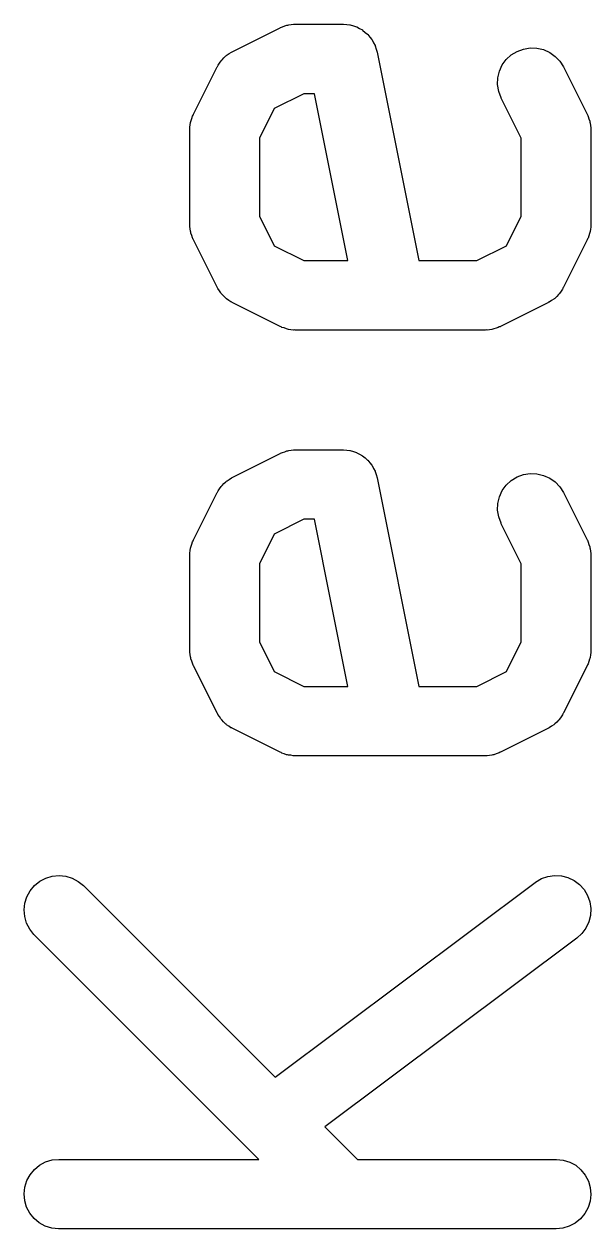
# Model space of a CAD drawing. Extents: x 83.3 to 120.1, y -110.8 to -65.4.
# Drawn here: x 83.29 to 86.14, y -106.06 to -99.99 of the extents above; entities that cross this region are included whole.
import ezdxf

# ---------------------------------------------------------------- set-up
doc = ezdxf.new("R2010")
doc.units = 0
doc.header["$MEASUREMENT"] = 0
doc.layers.add('BLACK', color=7, linetype='CONTINUOUS')

msp = doc.modelspace()

# ---------------------------------------------------------------- linework, layer by layer
at = {"layer": 'BLACK', "linetype": 'CONTINUOUS'}
for p, q in [((84.6022, -100.004), (84.6134, -100)), ((84.6134, -100), (84.6185, -99.9993)), ((84.6185, -99.9993), (84.6234, -99.9979)), ((84.6234, -99.9979), (84.6353, -99.9967)), ((84.6353, -99.9967), (84.6472, -99.9948)), ((84.6472, -99.9948), (84.6523, -99.995)), ((84.6523, -99.995), (84.6574, -99.9945)), ((84.6574, -99.9945), (84.8955, -99.9945)), ((84.8955, -99.9945), (84.8964, -99.9945)), ((84.8964, -99.9945), (84.8964, -99.9945)), ((84.8964, -99.9945), (84.8965, -99.9945)), ((84.8965, -99.9945), (84.898, -99.9945)), ((84.898, -99.9945), (84.9142, -99.9964)), ((84.9142, -99.9964), (84.9304, -99.998)), ((84.9304, -99.998), (84.9311, -99.9983)), ((84.9311, -99.9983), (84.9319, -99.9983)), ((84.9319, -99.9983), (84.9475, -100.003)), ((84.9475, -100.003), (84.963, -100.008)), ((84.3411, -100.132), (84.5792, -100.013)), ((84.5792, -100.013), (84.5814, -100.012)), ((84.5814, -100.012), (84.5862, -100.01)), ((84.5862, -100.01), (84.5907, -100.008)), ((84.5907, -100.008), (84.6022, -100.004)), ((84.963, -100.008), (84.9637, -100.008)), ((84.9637, -100.008), (84.9645, -100.009)), ((84.9645, -100.009), (84.9788, -100.017)), ((84.9788, -100.017), (84.9931, -100.024)), ((84.9931, -100.024), (84.9937, -100.025)), ((84.9937, -100.025), (84.9944, -100.025)), ((84.9944, -100.025), (85.0069, -100.036)), ((85.0069, -100.036), (85.0195, -100.046)), ((85.0195, -100.046), (85.02, -100.047)), ((85.02, -100.047), (85.0206, -100.047)), ((85.0206, -100.047), (85.0308, -100.06)), ((85.0308, -100.06), (85.0411, -100.072)), ((85.0411, -100.072), (85.0415, -100.073)), ((85.0415, -100.073), (85.042, -100.074)), ((85.042, -100.074), (85.0495, -100.088)), ((85.0495, -100.088), (85.0572, -100.103)), ((85.0572, -100.103), (85.0574, -100.103)), ((85.0574, -100.103), (85.0578, -100.104)), ((85.0578, -100.104), (85.0624, -100.12)), ((85.0624, -100.12), (85.0671, -100.135)), ((85.7707, -100.132), (85.8027, -100.12)), ((85.8027, -100.12), (85.8364, -100.114)), ((85.8364, -100.114), (85.8705, -100.115)), ((85.8705, -100.115), (85.9038, -100.123)), ((85.9038, -100.123), (85.935, -100.137)), ((84.2752, -100.191), (84.2825, -100.179)), ((84.2825, -100.179), (84.2851, -100.177)), ((84.2851, -100.177), (84.2873, -100.174)), ((84.2873, -100.174), (84.297, -100.165)), ((84.297, -100.165), (84.3063, -100.155)), ((84.3063, -100.155), (84.3094, -100.153)), ((84.3094, -100.153), (84.3122, -100.15)), ((84.3122, -100.15), (84.3234, -100.143)), ((84.3234, -100.143), (84.3344, -100.136)), ((84.3344, -100.136), (84.3379, -100.134)), ((84.3379, -100.134), (84.3411, -100.132)), ((85.0671, -100.135), (85.2771, -101.185)), ((85.6967, -100.2), (85.7167, -100.173)), ((85.7167, -100.173), (85.7417, -100.149)), ((85.7417, -100.149), (85.7707, -100.132)), ((85.935, -100.137), (85.9628, -100.157)), ((85.9628, -100.157), (85.9862, -100.181)), ((85.9862, -100.181), (86.0044, -100.21)), ((84.1438, -100.448), (84.2628, -100.21)), ((84.2628, -100.21), (84.2639, -100.208)), ((84.2639, -100.208), (84.266, -100.205)), ((84.266, -100.205), (84.2675, -100.202)), ((84.2675, -100.202), (84.2752, -100.191)), ((85.6745, -100.265), (85.6825, -100.231)), ((85.6825, -100.231), (85.6967, -100.2)), ((86.0044, -100.21), (86.1235, -100.448)), ((85.6732, -100.299), (85.6745, -100.265)), ((85.6785, -100.333), (85.6732, -100.299)), ((84.6987, -100.345), (84.5498, -100.419)), ((84.7521, -100.345), (84.6987, -100.345)), ((84.9202, -101.185), (84.7521, -100.345)), ((85.6903, -100.365), (85.6785, -100.333)), ((85.6914, -100.367), (85.6903, -100.365)), ((85.792, -100.568), (85.6914, -100.367)), ((84.5498, -100.419), (84.4753, -100.568)), ((84.1291, -100.49), (84.1307, -100.485)), ((84.1307, -100.485), (84.1315, -100.48)), ((84.1315, -100.48), (84.1358, -100.469)), ((84.1358, -100.469), (84.1394, -100.458)), ((84.1394, -100.458), (84.1419, -100.453)), ((84.1419, -100.453), (84.1438, -100.448)), ((86.1235, -100.448), (86.1246, -100.451)), ((86.1246, -100.451), (86.1263, -100.455)), ((86.1263, -100.455), (86.1287, -100.46)), ((86.1287, -100.46), (86.1322, -100.471)), ((86.1322, -100.471), (86.1363, -100.483)), ((86.1363, -100.483), (86.1371, -100.488)), ((86.1371, -100.488), (86.1386, -100.493)), ((84.1253, -100.524), (84.1259, -100.519)), ((84.1253, -100.527), (84.1253, -100.524)), ((84.1253, -101.003), (84.1253, -100.527)), ((84.1257, -100.514), (84.1278, -100.502)), ((84.1259, -100.519), (84.1257, -100.514)), ((84.1278, -100.502), (84.1291, -100.49)), ((86.1386, -100.493), (86.1398, -100.505)), ((86.1398, -100.505), (86.1417, -100.516)), ((86.1417, -100.516), (86.1414, -100.522)), ((86.1414, -100.522), (86.142, -100.527)), ((86.142, -100.527), (86.142, -101.003)), ((84.4753, -100.568), (84.4753, -100.962)), ((85.792, -100.962), (85.792, -100.568)), ((84.4753, -100.962), (84.5498, -101.111)), ((85.7175, -101.111), (85.792, -100.962)), ((84.1258, -101.008), (84.1253, -101.003)), ((84.1256, -101.013), (84.1258, -101.008)), ((84.1275, -101.025), (84.1256, -101.013)), ((84.1286, -101.037), (84.1275, -101.025)), ((86.1395, -101.027), (86.1381, -101.039)), ((86.1415, -101.016), (86.1395, -101.027)), ((86.1419, -101.005), (86.1414, -101.01)), ((86.1414, -101.01), (86.1415, -101.016)), ((86.142, -101.003), (86.1419, -101.005)), ((84.1301, -101.042), (84.1286, -101.037)), ((84.1309, -101.047), (84.1301, -101.042)), ((84.135, -101.058), (84.1309, -101.047)), ((84.1385, -101.07), (84.135, -101.058)), ((84.1409, -101.074), (84.1385, -101.07)), ((84.1427, -101.079), (84.1409, -101.074)), ((84.1438, -101.081), (84.1427, -101.079)), ((84.2628, -101.319), (84.1438, -101.081)), ((86.1235, -101.081), (86.0044, -101.319)), ((86.1253, -101.076), (86.1235, -101.081)), ((86.1278, -101.072), (86.1253, -101.076)), ((86.1314, -101.06), (86.1278, -101.072)), ((86.1357, -101.049), (86.1314, -101.06)), ((86.1366, -101.044), (86.1357, -101.049)), ((86.1381, -101.039), (86.1366, -101.044)), ((84.5498, -101.111), (84.6987, -101.185)), ((85.5685, -101.185), (85.7175, -101.111)), ((84.6987, -101.185), (84.9202, -101.185)), ((85.2771, -101.185), (85.5685, -101.185)), ((84.2648, -101.322), (84.2628, -101.319)), ((84.2663, -101.326), (84.2648, -101.322)), ((84.2739, -101.337), (84.2663, -101.326)), ((84.281, -101.348), (84.2739, -101.337)), ((85.9997, -101.328), (85.992, -101.339)), ((86.0013, -101.325), (85.9997, -101.328)), ((86.0033, -101.321), (86.0013, -101.325)), ((86.0044, -101.319), (86.0033, -101.321)), ((84.2836, -101.351), (84.281, -101.348)), ((84.2857, -101.354), (84.2836, -101.351)), ((84.2953, -101.363), (84.2857, -101.354)), ((84.3044, -101.373), (84.2953, -101.363)), ((84.3075, -101.375), (84.3044, -101.373)), ((84.3102, -101.378), (84.3075, -101.375)), ((84.3214, -101.385), (84.3102, -101.378)), ((84.3323, -101.393), (84.3214, -101.385)), ((84.3357, -101.394), (84.3323, -101.393)), ((84.3389, -101.396), (84.3357, -101.394)), ((84.3411, -101.397), (84.3389, -101.396)), ((84.5792, -101.517), (84.3411, -101.397)), ((85.9262, -101.397), (85.6881, -101.517)), ((85.9294, -101.395), (85.9262, -101.397)), ((85.9328, -101.394), (85.9294, -101.395)), ((85.9438, -101.386), (85.9328, -101.394)), ((85.9551, -101.379), (85.9438, -101.386)), ((85.9578, -101.377), (85.9551, -101.379)), ((85.9609, -101.375), (85.9578, -101.377)), ((85.9702, -101.365), (85.9609, -101.375)), ((85.9799, -101.356), (85.9702, -101.365)), ((85.9821, -101.353), (85.9799, -101.356)), ((85.9847, -101.35), (85.9821, -101.353)), ((85.992, -101.339), (85.9847, -101.35)), ((84.584, -101.518), (84.5792, -101.517)), ((84.5885, -101.521), (84.584, -101.518)), ((85.681, -101.519), (85.6765, -101.522)), ((85.6859, -101.518), (85.681, -101.519)), ((85.6881, -101.517), (85.6859, -101.518)), ((84.5999, -101.524), (84.5885, -101.521)), ((84.6111, -101.529), (84.5999, -101.524)), ((84.6161, -101.53), (84.6111, -101.529)), ((84.621, -101.531), (84.6161, -101.53)), ((84.6329, -101.533), (84.621, -101.531)), ((84.6447, -101.535), (84.6329, -101.533)), ((84.6499, -101.534), (84.6447, -101.535)), ((84.655, -101.535), (84.6499, -101.534)), ((84.6574, -101.535), (84.655, -101.535)), ((85.6098, -101.535), (84.6574, -101.535)), ((85.6149, -101.534), (85.6098, -101.535)), ((85.6201, -101.535), (85.6149, -101.534)), ((85.6319, -101.533), (85.6201, -101.535)), ((85.6438, -101.532), (85.6319, -101.533)), ((85.6487, -101.53), (85.6438, -101.532)), ((85.6538, -101.529), (85.6487, -101.53)), ((85.665, -101.525), (85.6538, -101.529)), ((85.6765, -101.522), (85.665, -101.525)), ((84.3411, -102.275), (84.5792, -102.156)), ((84.5792, -102.156), (84.5814, -102.155)), ((84.5814, -102.155), (84.5862, -102.153)), ((84.5862, -102.153), (84.5907, -102.151)), ((84.5907, -102.151), (84.6022, -102.147)), ((84.6022, -102.147), (84.6134, -102.143)), ((84.6134, -102.143), (84.6185, -102.142)), ((84.6185, -102.142), (84.6234, -102.141)), ((84.6234, -102.141), (84.6353, -102.14)), ((84.6353, -102.14), (84.6472, -102.138)), ((84.6472, -102.138), (84.6523, -102.138)), ((84.6523, -102.138), (84.6574, -102.137)), ((84.6574, -102.137), (84.8955, -102.137)), ((84.8955, -102.137), (84.8964, -102.137)), ((84.8964, -102.137), (84.8964, -102.137)), ((84.8964, -102.137), (84.8965, -102.137)), ((84.8965, -102.137), (84.898, -102.137)), ((84.898, -102.137), (84.9142, -102.139)), ((84.9142, -102.139), (84.9304, -102.141)), ((84.9304, -102.141), (84.9311, -102.141)), ((84.9311, -102.141), (84.9319, -102.141)), ((84.9319, -102.141), (84.9475, -102.146)), ((84.9475, -102.146), (84.963, -102.151)), ((84.963, -102.151), (84.9637, -102.151)), ((84.9637, -102.151), (84.9645, -102.152)), ((84.9645, -102.152), (84.9788, -102.159)), ((84.9788, -102.159), (84.9931, -102.167)), ((84.9931, -102.167), (84.9937, -102.168)), ((84.9937, -102.168), (84.9944, -102.168)), ((84.9944, -102.168), (85.0069, -102.178)), ((85.0069, -102.178), (85.0195, -102.189)), ((85.0195, -102.189), (85.02, -102.189)), ((85.02, -102.189), (85.0206, -102.19)), ((85.0206, -102.19), (85.0308, -102.203)), ((85.0308, -102.203), (85.0411, -102.215)), ((85.0411, -102.215), (85.0415, -102.216)), ((85.0415, -102.216), (85.042, -102.217)), ((85.042, -102.217), (85.0495, -102.231)), ((85.0495, -102.231), (85.0572, -102.245)), ((85.0572, -102.245), (85.0574, -102.246)), ((85.0574, -102.246), (85.0578, -102.247)), ((85.0578, -102.247), (85.0624, -102.262)), ((84.2873, -102.317), (84.297, -102.307)), ((84.297, -102.307), (84.3063, -102.298)), ((84.3063, -102.298), (84.3094, -102.296)), ((84.3094, -102.296), (84.3122, -102.293)), ((84.3122, -102.293), (84.3234, -102.286)), ((84.3234, -102.286), (84.3344, -102.278)), ((84.3344, -102.278), (84.3379, -102.277)), ((84.3379, -102.277), (84.3411, -102.275)), ((85.0624, -102.262), (85.0671, -102.278)), ((85.0671, -102.278), (85.2771, -103.328)), ((85.7167, -102.316), (85.7417, -102.292)), ((85.7417, -102.292), (85.7707, -102.274)), ((85.7707, -102.274), (85.8027, -102.262)), ((85.8027, -102.262), (85.8364, -102.257)), ((85.8364, -102.257), (85.8705, -102.258)), ((85.8705, -102.258), (85.9038, -102.266)), ((85.9038, -102.266), (85.935, -102.28)), ((85.935, -102.28), (85.9628, -102.299)), ((85.9628, -102.299), (85.9862, -102.324)), ((84.1438, -102.591), (84.2628, -102.353)), ((84.2628, -102.353), (84.2639, -102.351)), ((84.2639, -102.351), (84.266, -102.348)), ((84.266, -102.348), (84.2675, -102.344)), ((84.2675, -102.344), (84.2752, -102.334)), ((84.2752, -102.334), (84.2825, -102.322)), ((84.2825, -102.322), (84.2851, -102.32)), ((84.2851, -102.32), (84.2873, -102.317)), ((85.6825, -102.374), (85.6967, -102.343)), ((85.6967, -102.343), (85.7167, -102.316)), ((85.9862, -102.324), (86.0044, -102.353)), ((86.0044, -102.353), (86.1235, -102.591)), ((85.6732, -102.442), (85.6745, -102.408)), ((85.6745, -102.408), (85.6825, -102.374)), ((84.6987, -102.487), (84.5498, -102.562)), ((84.7521, -102.487), (84.6987, -102.487)), ((84.9202, -103.328), (84.7521, -102.487)), ((85.6785, -102.475), (85.6732, -102.442)), ((85.6903, -102.507), (85.6785, -102.475)), ((85.6914, -102.51), (85.6903, -102.507)), ((85.792, -102.711), (85.6914, -102.51)), ((84.1358, -102.612), (84.1394, -102.601)), ((84.1394, -102.601), (84.1419, -102.596)), ((84.1419, -102.596), (84.1438, -102.591)), ((84.5498, -102.562), (84.4753, -102.711)), ((86.1235, -102.591), (86.1246, -102.593)), ((86.1246, -102.593), (86.1263, -102.598)), ((86.1263, -102.598), (86.1287, -102.603)), ((86.1287, -102.603), (86.1322, -102.614)), ((84.1253, -102.667), (84.1259, -102.662)), ((84.1253, -102.67), (84.1253, -102.667)), ((84.1253, -103.146), (84.1253, -102.67)), ((84.1257, -102.657), (84.1278, -102.645)), ((84.1259, -102.662), (84.1257, -102.657)), ((84.1278, -102.645), (84.1291, -102.633)), ((84.1291, -102.633), (84.1307, -102.628)), ((84.1307, -102.628), (84.1315, -102.623)), ((84.1315, -102.623), (84.1358, -102.612)), ((86.1322, -102.614), (86.1363, -102.626)), ((86.1363, -102.626), (86.1371, -102.631)), ((86.1371, -102.631), (86.1386, -102.636)), ((86.1386, -102.636), (86.1398, -102.647)), ((86.1398, -102.647), (86.1417, -102.659)), ((86.1417, -102.659), (86.1414, -102.664)), ((86.1414, -102.664), (86.142, -102.67)), ((86.142, -102.67), (86.142, -103.146)), ((84.4753, -102.711), (84.4753, -103.104)), ((85.792, -103.104), (85.792, -102.711)), ((84.1258, -103.151), (84.1253, -103.146)), ((84.1256, -103.156), (84.1258, -103.151)), ((84.1275, -103.168), (84.1256, -103.156)), ((84.4753, -103.104), (84.5498, -103.253)), ((85.7175, -103.253), (85.792, -103.104)), ((86.1419, -103.148), (86.1414, -103.153)), ((86.1414, -103.153), (86.1415, -103.158)), ((86.142, -103.146), (86.1419, -103.148)), ((84.1286, -103.18), (84.1275, -103.168)), ((84.1301, -103.185), (84.1286, -103.18)), ((84.1309, -103.19), (84.1301, -103.185)), ((84.135, -103.201), (84.1309, -103.19)), ((84.1385, -103.212), (84.135, -103.201)), ((84.1409, -103.217), (84.1385, -103.212)), ((84.1427, -103.222), (84.1409, -103.217)), ((86.1278, -103.215), (86.1253, -103.219)), ((86.1314, -103.203), (86.1278, -103.215)), ((86.1357, -103.192), (86.1314, -103.203)), ((86.1366, -103.187), (86.1357, -103.192)), ((86.1381, -103.182), (86.1366, -103.187)), ((86.1395, -103.17), (86.1381, -103.182)), ((86.1415, -103.158), (86.1395, -103.17)), ((84.1438, -103.224), (84.1427, -103.222)), ((84.2628, -103.462), (84.1438, -103.224)), ((84.5498, -103.253), (84.6987, -103.328)), ((85.5685, -103.328), (85.7175, -103.253)), ((86.1235, -103.224), (86.0044, -103.462)), ((86.1253, -103.219), (86.1235, -103.224)), ((84.6987, -103.328), (84.9202, -103.328)), ((85.2771, -103.328), (85.5685, -103.328)), ((84.2648, -103.465), (84.2628, -103.462)), ((84.2663, -103.469), (84.2648, -103.465)), ((84.2739, -103.48), (84.2663, -103.469)), ((84.281, -103.491), (84.2739, -103.48)), ((84.2836, -103.494), (84.281, -103.491)), ((84.2857, -103.497), (84.2836, -103.494)), ((84.2953, -103.506), (84.2857, -103.497)), ((84.3044, -103.516), (84.2953, -103.506)), ((84.3075, -103.518), (84.3044, -103.516)), ((84.3102, -103.521), (84.3075, -103.518)), ((84.3214, -103.528), (84.3102, -103.521)), ((85.9578, -103.52), (85.9551, -103.522)), ((85.9609, -103.517), (85.9578, -103.52)), ((85.9702, -103.508), (85.9609, -103.517)), ((85.9799, -103.499), (85.9702, -103.508)), ((85.9821, -103.496), (85.9799, -103.499)), ((85.9847, -103.493), (85.9821, -103.496)), ((85.992, -103.482), (85.9847, -103.493)), ((85.9997, -103.471), (85.992, -103.482)), ((86.0013, -103.467), (85.9997, -103.471)), ((86.0033, -103.464), (86.0013, -103.467)), ((86.0044, -103.462), (86.0033, -103.464)), ((84.3323, -103.536), (84.3214, -103.528)), ((84.3357, -103.537), (84.3323, -103.536)), ((84.3389, -103.539), (84.3357, -103.537)), ((84.3411, -103.54), (84.3389, -103.539)), ((84.5792, -103.659), (84.3411, -103.54)), ((85.9262, -103.54), (85.6881, -103.659)), ((85.9294, -103.538), (85.9262, -103.54)), ((85.9328, -103.537), (85.9294, -103.538)), ((85.9438, -103.529), (85.9328, -103.537)), ((85.9551, -103.522), (85.9438, -103.529)), ((84.584, -103.661), (84.5792, -103.659)), ((84.5885, -103.664), (84.584, -103.661)), ((84.5999, -103.667), (84.5885, -103.664)), ((84.6111, -103.672), (84.5999, -103.667)), ((84.6161, -103.672), (84.6111, -103.672)), ((84.621, -103.674), (84.6161, -103.672)), ((84.6329, -103.675), (84.621, -103.674)), ((84.6447, -103.677), (84.6329, -103.675)), ((84.6499, -103.677), (84.6447, -103.677)), ((84.655, -103.678), (84.6499, -103.677)), ((84.6574, -103.678), (84.655, -103.678)), ((85.6098, -103.678), (84.6574, -103.678)), ((85.6149, -103.677), (85.6098, -103.678)), ((85.6201, -103.678), (85.6149, -103.677)), ((85.6319, -103.676), (85.6201, -103.678)), ((85.6438, -103.675), (85.6319, -103.676)), ((85.6487, -103.673), (85.6438, -103.675)), ((85.6538, -103.672), (85.6487, -103.673)), ((85.665, -103.668), (85.6538, -103.672)), ((85.6765, -103.665), (85.665, -103.668)), ((85.681, -103.662), (85.6765, -103.665)), ((85.6859, -103.66), (85.681, -103.662)), ((85.6881, -103.659), (85.6859, -103.66)), ((83.3441, -104.331), (83.3706, -104.309)), ((83.3706, -104.309), (83.4008, -104.293)), ((83.4008, -104.293), (83.4336, -104.283)), ((83.4336, -104.283), (83.4676, -104.28)), ((83.4676, -104.28), (83.5015, -104.284)), ((83.5015, -104.284), (83.5342, -104.294)), ((83.5342, -104.294), (83.5643, -104.31)), ((85.8639, -104.314), (85.8934, -104.296)), ((85.8934, -104.296), (85.9256, -104.285)), ((85.9256, -104.285), (85.9594, -104.28)), ((85.9594, -104.28), (85.9935, -104.282)), ((85.9935, -104.282), (86.0266, -104.291)), ((86.0266, -104.291), (86.0574, -104.305)), ((86.0574, -104.305), (86.0848, -104.326)), ((83.3059, -104.387), (83.3222, -104.357)), ((83.3222, -104.357), (83.3441, -104.331)), ((83.5643, -104.31), (83.5907, -104.331)), ((83.5907, -104.331), (84.5548, -105.296)), ((84.5548, -105.296), (85.862, -104.315)), ((85.862, -104.315), (85.8639, -104.314)), ((86.0848, -104.326), (86.1077, -104.351)), ((86.1077, -104.351), (86.1252, -104.381)), ((83.292, -104.453), (83.2956, -104.419)), ((83.2956, -104.419), (83.3059, -104.387)), ((86.1252, -104.381), (86.1367, -104.413)), ((86.1367, -104.413), (86.1417, -104.446)), ((83.2949, -104.487), (83.292, -104.453)), ((83.3045, -104.52), (83.2949, -104.487)), ((86.1401, -104.481), (86.1319, -104.514)), ((86.1417, -104.446), (86.1401, -104.481)), ((83.3202, -104.551), (83.3045, -104.52)), ((83.3415, -104.577), (83.3202, -104.551)), ((86.1174, -104.545), (86.0971, -104.572)), ((86.1319, -104.514), (86.1174, -104.545)), ((83.3432, -104.579), (83.3415, -104.577)), ((84.473, -105.709), (83.3432, -104.579)), ((86.072, -104.595), (84.8048, -105.546)), ((86.0971, -104.572), (86.072, -104.595)), ((84.8048, -105.546), (84.968, -105.709)), ((83.3219, -105.786), (83.3436, -105.76)), ((83.3436, -105.76), (83.3701, -105.738)), ((83.3701, -105.738), (83.4003, -105.722)), ((83.4003, -105.722), (83.433, -105.712)), ((83.433, -105.712), (83.467, -105.709)), ((83.467, -105.709), (84.473, -105.709)), ((84.968, -105.709), (85.967, -105.709)), ((85.967, -105.709), (85.9694, -105.709)), ((85.9694, -105.709), (86.0033, -105.713)), ((86.0033, -105.713), (86.0359, -105.723)), ((86.0359, -105.723), (86.0658, -105.739)), ((86.0658, -105.739), (86.092, -105.761)), ((86.092, -105.761), (86.1134, -105.788)), ((83.2955, -105.849), (83.3056, -105.816)), ((83.3056, -105.816), (83.3219, -105.786)), ((86.1134, -105.788), (86.1292, -105.818)), ((86.1292, -105.818), (86.1389, -105.851)), ((83.292, -105.883), (83.2955, -105.849)), ((83.2951, -105.917), (83.292, -105.883)), ((86.1419, -105.885), (86.1384, -105.919)), ((86.1389, -105.851), (86.1419, -105.885)), ((83.3047, -105.949), (83.2951, -105.917)), ((86.1384, -105.919), (86.1283, -105.952)), ((83.3205, -105.98), (83.3047, -105.949)), ((83.3419, -106.006), (83.3205, -105.98)), ((83.3681, -106.028), (83.3419, -106.006)), ((86.112, -105.982), (86.0903, -106.008)), ((86.1283, -105.952), (86.112, -105.982)), ((83.398, -106.045), (83.3681, -106.028)), ((83.4306, -106.055), (83.398, -106.045)), ((83.4645, -106.059), (83.4306, -106.055)), ((83.467, -106.059), (83.4645, -106.059)), ((85.967, -106.059), (83.467, -106.059)), ((86.0009, -106.055), (85.967, -106.059)), ((86.0336, -106.046), (86.0009, -106.055)), ((86.0638, -106.03), (86.0336, -106.046)), ((86.0903, -106.008), (86.0638, -106.03))]:
    msp.add_line(p, q, dxfattribs=at)

doc.saveas('drawing.dxf')
